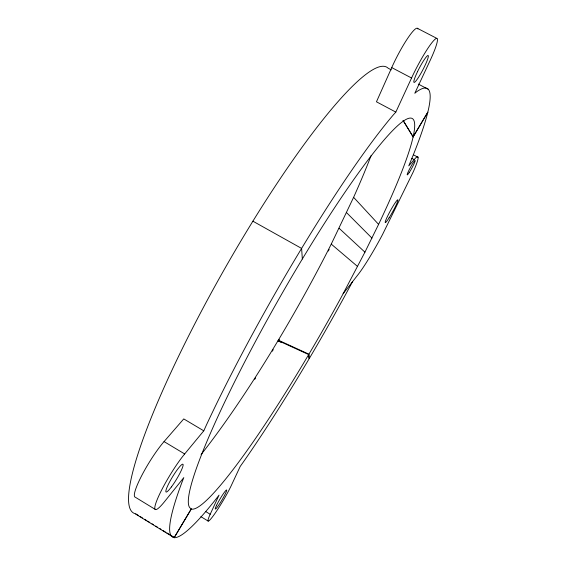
<?xml version="1.0" encoding="UTF-8"?>
<svg xmlns="http://www.w3.org/2000/svg" width="566" height="566" viewBox="0 0 566 566"><rect width="100%" height="100%" fill="white"/><g stroke="black" fill="none" stroke-linecap="round" stroke-linejoin="round"><path stroke-width="0.85" d="M417.906 28.965A34.102 5.066 -62.6 0 0 391.736 67.595L376.454 101.802L395.825 112.096L411.56 78.009A34.201 4.429 -62.3 0 1 434.582 39.691A34.201 4.429 -62.3 0 1 430.139 60.477L414.793 93.284L416.611 91.791A257.884 31.052 -60.4 0 1 427.797 112.259A257.82 31.038 -60.4 0 1 412.734 156.294L408.765 165.866L414.121 159.619A44.587 4.365 -61.2 0 1 418.041 157.157L418.097 158.232A44.587 4.365 -61.2 0 1 413.109 172.184L382.658 234.274A43.037 4.132 -60.9 0 1 358.151 274.503L343.152 293.719M170.571 535.174L174.278 537.445A257.884 31.052 -60.4 0 1 181.99 482.204L183.801 477.612L164.784 501.342A36.578 5.257 -58.8 0 1 157.518 498.802A36.578 5.257 -58.8 0 1 184.672 453.953L203.781 430.825L206.555 424.719A257.884 31.052 -60.4 0 1 393.328 114.891L395.825 112.096M281.493 342.649L278.493 340.93L278.33 340.173A250.894 40.455 -60.4 0 0 331.259 244.109L353.608 197.329A250.894 40.455 -60.4 0 0 371.098 155.615M201.079 454.569A250.908 40.462 -60.4 0 0 278.09 340.576L308.689 354.571L308.994 359.007A257.827 31.038 -60.4 0 1 242.651 463.009L240.232 466.405L231.402 485.281A25.01 2.462 -59.3 0 1 213.488 515.513A25.01 2.462 -59.3 0 1 210.198 514.275L219.042 495.123L216.622 498.264A257.827 31.038 -60.4 0 1 174.165 537.7L135.635 514.077M352.455 281.797L346.286 293.266A257.82 31.038 -60.4 0 1 309.241 358.596L308.923 354.175A224.108 26.8 -60.4 0 0 342.105 295.657L364.928 252.174L378.597 224.377A224.108 26.8 -60.4 0 0 413.123 136.866L427.797 112.245L413.123 136.866A224.171 26.814 -60.4 0 0 297.383 267.258A224.171 26.814 -60.4 0 0 191.379 508.756L174.278 537.445M328.351 251.007L329.143 249.457M174.165 537.7L191.266 509.018A224.122 26.807 -60.4 0 0 308.689 354.571M155.558 509.591L135.302 497.217A36.472 6 -58.5 0 1 141.719 475.61A36.472 6 -58.5 0 1 164.055 441.593L183.752 418.918L203.781 430.825M278.33 340.173L308.923 354.175M417.354 28.3L436.924 38.431M391.736 67.595L411.56 78.009M391.276 69.866L388.184 68.238A256.37 41.396 -60.4 0 0 222.933 271.871A256.37 41.396 -60.4 0 0 135.741 513.815L138.705 515.633M418.295 84.065L428.328 89.343M413.378 154.773L418.048 157.277M411.8 158.374L414.121 159.619M252.91 221.2L301.614 248.424L302.336 258.995M164.055 441.593L184.672 453.953M205.727 511.565L210.198 514.275M200.866 516.645L208.217 521.109M140.184 516.546L142.413 517.904M144.634 519.27L146.113 520.175M147.599 521.088L149.82 522.453M152.042 523.812L153.528 524.724M155.749 526.083L157.235 526.996M159.456 528.354L160.935 529.267M163.157 530.625L165.385 531.99M166.864 532.903L169.085 534.262M331.259 244.109L357.592 266.501M339.105 228.268L364.928 252.174M346.569 212.646L371.947 238.109M353.608 197.329L378.597 224.377M278.09 340.576L278.246 341.34M279.363 339.473A256.306 41.375 -60.4 0 1 278.493 340.93M273.222 349.675A256.313 41.382 -60.4 0 1 272.303 351.182M255.662 377.862A256.313 41.382 -60.4 0 1 254.728 379.319M216.601 505.254L215.78 507.058A11.115 1.097 -59.3 0 0 217.832 506.4A11.115 1.097 -59.3 0 0 225.318 493.863L226.138 492.073A11.115 1.097 -59.3 0 0 224.129 492.632A11.115 1.097 -59.3 0 0 216.601 505.254M417.538 71.627L416.003 74.995A15.19 1.967 -62.3 0 0 415.218 81.745A15.19 1.967 -62.3 0 0 424.542 66.477L426.071 63.166A15.19 1.967 -62.3 0 0 426.962 56.176A15.19 1.967 -62.3 0 0 417.538 71.627M171.406 486.93L169.432 489.406A16.251 2.335 -58.8 0 1 166.906 487.595A16.251 2.335 -58.8 0 1 177.738 469.08L179.719 466.617A16.251 2.335 -58.8 0 1 182.054 468.662A16.251 2.335 -58.8 0 1 171.406 486.93M413.123 136.866L403.119 120.473L413.123 136.866M409.26 172.481A8.193 0.799 -61.3 0 0 415.189 160.602A8.193 0.799 -61.3 0 0 409.147 169.828A8.193 0.799 -61.3 0 0 409.26 172.481M389.075 217.868A13.011 1.238 -61.1 0 0 397.912 199.855A13.011 1.238 -61.1 0 0 387.724 215.879A13.011 1.238 -61.1 0 0 389.075 217.868"/></g></svg>
